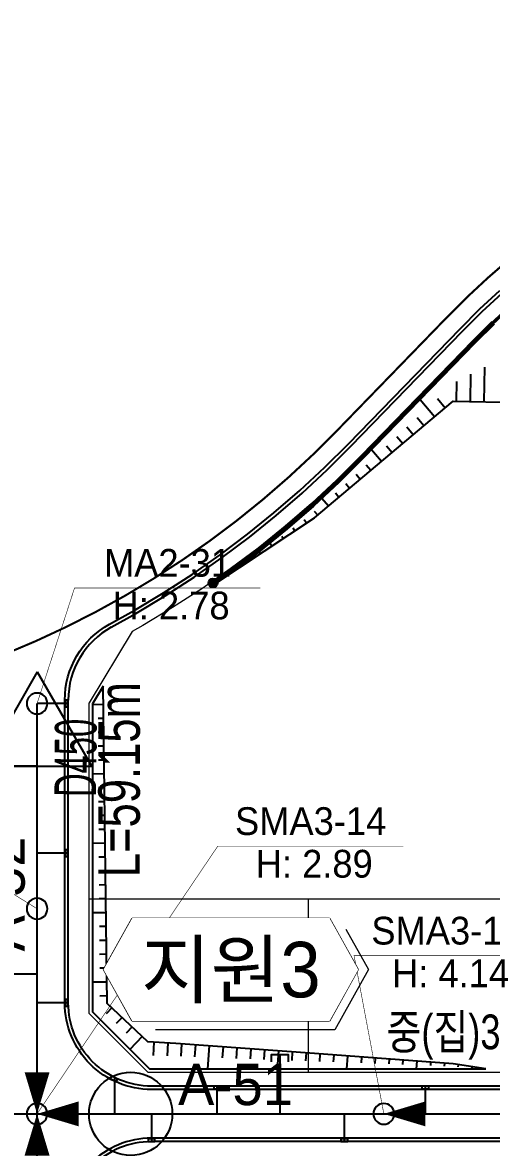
# Model space of a CAD drawing. Extents: x 230860 to 235519, y 342878 to 344985.
# Drawn here: x 232252.3 to 232319.9, y 344217 to 344379.1 of the extents above; entities that cross this region are included whole.
import ezdxf
from ezdxf.enums import TextEntityAlignment as Align

# ---------------------------------------------------------------- set-up
doc = ezdxf.new("R2010")
doc.units = 0
doc.set_wipeout_variables(frame=1)
doc.linetypes.add('PHANTOM2', pattern=[1.25, 0.625, -0.125, 0.125, -0.125, 0.125, -0.125])
for name, color, linetype in [('##L형측구', 8, 'Continuous'), ('##보도', 3, 'Continuous'), ('#00_구역계_금회 변경(210413)', 1, 'Continuous'), ('CE-SLOP-FILL', 9, 'Continuous'), ('MN info M1', 2, 'Continuous'), ('storm_2호 우수받이', 1, 'Continuous'), ('storm_arrow', 7, 'Continuous'), ('storm_MH', 2, 'Continuous'), ('storm_pipe dia_length', 7, 'Continuous'), ('storm_pipe text', 1, 'Continuous'), ('storm_U형측구', 130, 'Continuous'), ('storm_블록연결관', 1, 'Continuous'), ('도로시종점', 1, 'Continuous'), ('맨홀지시선', 7, 'Continuous')]:
    doc.layers.add(name, color=color, linetype=linetype)
for name, color, linetype, lineweight in [('00_도로_계획선', 7, 'Continuous', 0), ('0_도로명', 7, 'Continuous', 0), ('0_획지경계선', 8, 'Continuous', 5), ('storm_pipe', 160, 'Continuous', 30), ('블럭명', 7, 'Continuous', 0)]:
    doc.layers.add(name, color=color, linetype=linetype, lineweight=lineweight)
doc.styles.get("Standard").update_dxf_attribs({"font": 'Dotum.TTF'})
doc.styles.add('돋움체', font='DotumChe.TTF')
doc.styles.add('스타일1', font='H2HDRM.TTF')
doc.linetypes.add('XUC', pattern='A,0.4,-0.15,["U <",돋움체,S=0.1,R=0,X=-0.1,Y=-0.05],-0.05', length=0.6)

# ---------------------------------------------------------------- blocks, each defined once
blk = doc.blocks.new('1')
at = {"layer": 'storm_MH', "flags": 128}
blk.add_lwpolyline([(-0.75, 0, 1), (0.75, 0, 1)], format="xyb", close=True, dxfattribs=at)

msp = doc.modelspace()

# ---------------------------------------------------------------- hatches: boundary and pattern name
at = {"layer": 'storm_U형측구', "linetype": 'XUC', "ltscale": 22}
h = msp.add_hatch(color=256, dxfattribs=at)
edge = h.paths.add_edge_path()
edge.add_arc((232279.767, 344298.343), 0.644, 0, 360)

# ---------------------------------------------------------------- linework, layer by layer
at = {"layer": '##L형측구'}
msp.add_lwpolyline([(232343.501, 344225.345), (232270.911, 344225.345, -0.4142136), (232258.411, 344237.845), (232258.411, 344281.493, -0.2729095), (232264.862, 344292.432), (232268.416, 344294.397), (232272.637, 344296.927), (232276.767, 344299.602), (232280.803, 344302.419), (232284.738, 344305.374), (232288.568, 344308.463), (232292.289, 344311.684), (232295.895, 344315.033), (232299.315, 344318.437), (232315.398, 344335.009), (232318.251, 344337.849), (232321.131, 344340.523)], format="xyb", dxfattribs=at)
msp.add_lwpolyline([(232531.151, 344102.341, 0.4142136), (232559.651, 344130.841), (232559.651, 344135.975), (232561.401, 344151.229), (232561.401, 344205.845, 0.4142136), (232548.901, 344218.345), (232270.911, 344218.345, 0.4142136), (232258.411, 344205.845), (232258.411, 344117.841, 0.4142136), (232273.911, 344102.341)], format="xyb", close=True, dxfattribs=at)
at = {"layer": '##보도', "color": 8}
msp.add_lwpolyline([(232265.104, 344291.995), (232268.665, 344293.964), (232272.901, 344296.502), (232277.046, 344299.187), (232281.097, 344302.014), (232285.045, 344304.979), (232288.889, 344308.079), (232292.623, 344311.312), (232296.242, 344314.673), (232299.671, 344318.086), (232315.754, 344334.658), (232318.598, 344337.489), (232321.465, 344340.151)], dxfattribs=at)
for points in [[(232343.501, 344225.845), (232270.911, 344225.845, -0.4142136), (232258.911, 344237.845), (232258.911, 344281.493)], [(232560.901, 344151.258), (232560.901, 344205.845, 0.4142136), (232548.901, 344217.845), (232270.911, 344217.845, 0.4142136), (232258.911, 344205.845), (232258.911, 344117.841, 0.4142136), (232273.911, 344102.841), (232531.151, 344102.841)]]:
    msp.add_lwpolyline(points, format="xyb", dxfattribs=at)
msp.add_arc((232270.911, 344281.493), 12, 118.94066, 180, dxfattribs=at)
at = {"layer": '#00_구역계_금회 변경(210413)', "linetype": 'PHANTOM2', "ltscale": 20, "const_width": 0.3, "flags": 128}
msp.add_lwpolyline([(232023.898, 344289.364), (232030.531, 344289.026), (232043.601, 344288.138), (232080.14, 344285.346), (232097.92, 344284.293), (232117.754, 344282.993), (232125.614, 344282.399), (232137.55, 344281.631), (232157.734, 344280.228), (232177.728, 344278.951), (232198.023, 344277.905), (232218.42, 344278.857), (232233.264, 344282.106), (232245.282, 344286.376), (232249.795, 344288.107), (232254.246, 344289.994), (232258.628, 344292.034), (232262.937, 344294.225), (232267.168, 344296.565), (232271.314, 344299.05), (232275.372, 344301.678), (232279.336, 344304.445), (232283.201, 344307.347), (232286.964, 344310.383), (232290.618, 344313.547), (232294.161, 344316.836), (232297.587, 344320.246), (232313.67, 344336.818), (232316.517, 344339.652), (232319.461, 344342.385), (232322.497, 344345.015), (232325.623, 344347.537), (232328.835, 344349.95), (232332.128, 344352.249), (232335.499, 344354.434), (232338.943, 344356.5), (232342.458, 344358.445), (232346.037, 344360.267), (232349.678, 344361.964), (232353.376, 344363.533), (232357.125, 344364.974), (232360.922, 344366.284), (232364.763, 344367.461), (232368.642, 344368.504), (232372.554, 344369.412), (232376.496, 344370.184), (232380.463, 344370.818), (232384.449, 344371.315), (232452.997, 344378.651), (232454.948, 344378.828), (232456.904, 344378.941), (232458.862, 344378.99), (232460.821, 344378.975), (232462.779, 344378.896), (232464.733, 344378.753), (232466.681, 344378.546), (232468.621, 344378.276), (232470.552, 344377.943), (232479.652, 344375.902), (232481.041, 344375.59), (232483.596, 344374.968), (232486.45, 344374.273), (232495.009, 344372.461), (232499.081, 344371.599), (232538.644, 344362.748), (232557.298, 344357.07), (232563.106, 344355.345), (232564.403, 344354.983), (232565.712, 344354.665), (232567.03, 344354.392), (232568.357, 344354.162), (232569.691, 344353.978), (232571.031, 344353.839), (232572.374, 344353.745), (232573.72, 344353.696), (232575.067, 344353.693), (232576.413, 344353.734), (232577.757, 344353.822), (232579.097, 344353.954), (232580.432, 344354.131), (232598.835, 344356.893), (232598.835, 344356.893), (232615.69, 344360.429), (232622.221, 344361.986), (232625.865, 344362.855), (232625.865, 344362.855), (232628.057, 344363.164), (232630.257, 344363.409), (232632.463, 344363.589), (232634.674, 344363.704), (232636.887, 344363.755), (232727.023, 344364.533), (232729.387, 344364.517), (232731.749, 344364.427), (232751.97, 344362.95), (232759.941, 344362.231), (232763.82, 344361.752), (232765.63, 344361.529), (232770.755, 344360.805), (232775.792, 344360.018), (232783.656, 344358.526), (232791.466, 344356.778), (232799.216, 344354.778), (232806.896, 344352.526), (232814.499, 344350.026), (232822.017, 344347.28), (232829.441, 344344.291), (232836.764, 344341.061), (232843.979, 344337.596), (232889.108, 344314.57), (232889.481, 344309.391), (232881.341, 344266.254), (232877.499, 344246.611), (232874.945, 344232.517), (232874.271, 344218.268), (232875.134, 344209.776), (232882.429, 344185.035), (232895.612, 344149.82), (232922.066, 344102.477), (232926.514, 344094.161), (232980.514, 344014.161), (233008.876, 343976.936), (233012.741, 343966.88), (233016.145, 343887.735), (233019.822, 343868.381), (233044.8, 343774.592), (233048.514, 343693.67), (233049.441, 343688.235), (233067.194, 343632.173), (233067.437, 343629.126), (233063.809, 343533.354), (233064.439, 343522.175), (233066.65, 343513.19), (233069.773, 343505.386), (233076.074, 343497.513), (233086.501, 343489.662), (233097.943, 343482.445), (233107.682, 343477.119), (233111.504, 343458.117), (233108.754, 343456.627), (233108.754, 343456.627), (233101.78, 343447.36), (233096.55, 343445.52), (233091.07, 343439.83), (233084.14, 343428.36), (233080.25, 343421.92), (233079.96, 343405.11), (233076.11, 343391.99), (233061.15, 343374.45), (233058.66, 343365.76), (233054.631, 343358.506), (233052.7, 343355.03), (233049.51, 343341.3), (233049.77, 343339.48), (233030.245, 343335.193), (232974.33, 343277.97), (232971.95, 343277.48), (232966.13, 343276.28), (232965.81, 343276.07), (232937.137, 343257.61), (232818.11, 343134.97), (232811.86, 343128.78), (232723.615, 343039.09), (232720.48, 343029.84), (232714.93, 343028.2), (232708.85, 343027.68), (232702.89, 343025.34), (232684.48, 343022.24), (232675.86, 343014.96), (232656.64, 343016.47), (232650.39, 343016.96), (232638.289, 343018.529), (232634.217, 343019.058), (232632.486, 343019.083), (232506.755, 343150.979), (232371.045, 343280.518), (232230.117, 343412.802), (232224.857, 343417.715), (232195.632, 343445.009), (232179.037, 343460.762), (232168.555, 343473.181), (232153.897, 343495.289), (232142.471, 343517.128), (232140.188, 343522.455), (232136.055, 343538.551), (232135.467, 343554.863), (232135.387, 343561.34), (232135.248, 343572.67), (232136.365, 343598.107), (232151.049, 343812.635), (232150.562, 343932.138), (232150.55, 343933.659), (232150.434, 343938.657), (232150.199, 343943.652), (232149.845, 343948.639), (232149.373, 343953.617), (232148.782, 343958.582), (232148.073, 343963.531), (232147.246, 343968.462), (232146.302, 343973.373), (232145.242, 343978.259), (232144.066, 343983.118), (232142.774, 343987.949), (232141.367, 343992.747), (232139.847, 343997.51), (232138.214, 344002.236), (232136.469, 344006.921), (232134.612, 344011.564), (232132.646, 344016.161), (232130.571, 344020.71), (232128.388, 344025.208), (232126.099, 344029.654), (232123.704, 344034.043), (232121.206, 344038.374), (232118.605, 344042.644), (232115.903, 344046.851), (232091.852, 344083.341), (232067.899, 344083.341), (232034.824, 344133.522), (232018.39, 344158.455), (232018.044, 344158.981), (232015.314, 344163.17), (232012.618, 344167.381), (232009.957, 344171.614), (232007.331, 344175.868), (232004.739, 344180.144), (232002.183, 344184.442), (231999.662, 344188.759), (231997.177, 344193.098), (231994.727, 344197.457), (231992.313, 344201.835), (231989.935, 344206.234), (231988.663, 344208.633), (231980.325, 344221.579), (231979.44, 344223.353), (231977.24, 344227.856), (231975.075, 344232.377), (231972.948, 344236.916), (231970.858, 344241.471), (231968.806, 344246.044), (231966.791, 344250.634), (231964.813, 344255.24), (231962.874, 344259.861), (231960.973, 344264.499), (231959.109, 344269.152), (231957.284, 344273.821), (231955.497, 344278.503), (231955.072, 344279.647), (231953.749, 344283.201), (231952.039, 344287.912), (231951.662, 344288.978), (231952.635, 344288.989), (231960.846, 344288.871), (231961.863, 344288.878), (231968.729, 344288.926), (231974.518, 344289.119), (231985.163, 344289.397), (231990.881, 344289.479), (232002.63, 344289.477), (232002.63, 344289.477), (232010.957, 344289.395), (232021.545, 344289.37)], close=True, dxfattribs=at)
at = {"layer": '00_도로_계획선', "linetype": 'Continuous'}
for points in [[(232319.983, 344336.047), (232317.228, 344333.305), (232301.145, 344316.733), (232297.627, 344313.231), (232293.956, 344309.824), (232290.171, 344306.546), (232286.273, 344303.401), (232282.269, 344300.395), (232278.163, 344297.528), (232273.959, 344294.806), (232269.664, 344292.232), (232268.109, 344291.372)], [(232268.109, 344291.372), (232261.911, 344281.096)], [(232261.911, 344236.33), (232261.911, 344281.096)], [(232261.911, 344236.33), (232261.911, 344252.845)], [(232261.911, 344252.845), (232323.776, 344252.845)], [(232270.396, 344227.845), (232261.911, 344236.33)], [(232270.396, 344227.845), (232343.258, 344227.845)]]:
    msp.add_lwpolyline(points, dxfattribs=at)
at = {"layer": '0_획지경계선'}
msp.add_line((232293.536, 344227.845), (232293.536, 344252.845), dxfattribs=at)
at = {"layer": 'CE-SLOP-FILL', "color": 8}
for p, q in [((232318.892, 344324.459), (232318.992, 344329.457)), ((232314.893, 344324.54), (232314.95, 344327.42)), ((232316.892, 344324.5), (232316.972, 344328.452)), ((232311.718, 344322.285), (232309.635, 344324.763)), ((232313.249, 344323.572), (232312.142, 344324.889)), ((232310.187, 344320.998), (232309.211, 344322.159)), ((232308.656, 344319.711), (232307.746, 344320.794)), ((232307.125, 344318.424), (232306.28, 344319.43)), ((232304.064, 344315.85), (232302.635, 344317.55)), ((232305.595, 344317.137), (232304.815, 344318.065)), ((232302.533, 344314.563), (232301.882, 344315.338)), ((232299.471, 344311.989), (232298.928, 344312.635)), ((232301.002, 344313.276), (232300.405, 344313.986)), ((232297.94, 344310.702), (232297.436, 344311.302)), ((232296.409, 344309.415), (232295.463, 344310.54)), ((232294.879, 344308.128), (232294.433, 344308.658)), ((232291.585, 344305.864), (232291.323, 344306.26)), ((232293.253, 344306.968), (232292.919, 344307.472)), ((232289.917, 344304.76), (232289.715, 344305.066)), ((232286.581, 344302.553), (232286.481, 344302.705)), ((232288.249, 344303.657), (232287.949, 344304.111)), ((232284.913, 344301.449), (232284.846, 344301.551)), ((232283.245, 344300.346), (232283.211, 344300.398)), ((232281.578, 344299.242), (232281.564, 344299.262)), ((232263.947, 344282.839), (232263.745, 344282.837)), ((232263.973, 344280.839), (232262.411, 344280.819)), ((232264, 344278.84), (232263.205, 344278.829)), ((232264.026, 344276.84), (232263.219, 344276.829)), ((232264.052, 344274.84), (232263.232, 344274.829)), ((232264.078, 344272.84), (232263.245, 344272.829)), ((232264.105, 344270.84), (232262.411, 344270.818)), ((232264.131, 344268.84), (232263.271, 344268.829)), ((232264.157, 344266.841), (232263.284, 344266.829)), ((232264.184, 344264.841), (232263.297, 344264.829)), ((232264.21, 344262.841), (232263.31, 344262.829)), ((232264.236, 344260.841), (232262.411, 344260.817)), ((232264.262, 344258.841), (232263.337, 344258.829)), ((232264.289, 344256.841), (232263.35, 344256.829)), ((232264.315, 344254.842), (232263.363, 344254.829)), ((232264.341, 344252.842), (232263.376, 344252.829)), ((232264.367, 344250.842), (232262.411, 344250.816)), ((232264.394, 344248.842), (232263.402, 344248.829)), ((232264.42, 344246.842), (232263.416, 344246.829)), ((232264.446, 344244.843), (232263.429, 344244.829)), ((232264.472, 344242.843), (232263.442, 344242.829)), ((232264.499, 344240.843), (232262.411, 344240.815)), ((232264.525, 344238.843), (232263.468, 344238.829)), ((232265.204, 344237.13), (232264.383, 344236.259)), ((232266.66, 344235.758), (232265.818, 344234.865)), ((232268.115, 344234.386), (232267.253, 344233.472)), ((232269.57, 344233.015), (232267.806, 344231.143)), ((232271.26, 344232.186), (232271.147, 344230.265)), ((232273.256, 344232.069), (232273.147, 344230.207)), ((232275.252, 344231.939), (232275.12, 344230.142)), ((232277.247, 344231.793), (232277.12, 344230.069)), ((232279.241, 344231.646), (232278.999, 344228.345)), ((232281.236, 344231.499), (232281.12, 344229.922)), ((232283.231, 344231.353), (232283.12, 344229.849)), ((232285.225, 344231.206), (232285.12, 344229.775)), ((232287.22, 344231.059), (232287.12, 344229.702)), ((232289.214, 344230.913), (232289.026, 344228.345)), ((232291.209, 344230.766), (232291.12, 344229.555)), ((232293.204, 344230.619), (232293.12, 344229.482)), ((232295.198, 344230.472), (232295.119, 344229.408)), ((232297.193, 344230.323), (232297.119, 344229.334)), ((232299.187, 344230.174), (232299.05, 344228.345)), ((232301.181, 344230.025), (232301.119, 344229.185)), ((232303.176, 344229.876), (232303.119, 344229.111)), ((232305.17, 344229.727), (232305.119, 344229.036)), ((232307.165, 344229.578), (232307.119, 344228.962)), ((232309.159, 344229.43), (232309.078, 344228.345)), ((232311.154, 344229.281), (232311.119, 344228.813)), ((232313.148, 344229.132), (232313.119, 344228.738)), ((232315.137, 344228.93), (232315.094, 344228.637)), ((232317.115, 344228.637), (232317.094, 344228.491))]:
    msp.add_line(p, q, dxfattribs=at)
for points in [[(232320.329, 344335.686), (232317.584, 344332.954), (232301.501, 344316.381), (232297.973, 344312.87), (232294.29, 344309.451), (232290.492, 344306.163), (232286.58, 344303.006), (232282.562, 344299.99), (232279.91, 344298.138)], [(232279.91, 344298.138), (232294.411, 344307.735), (232314.411, 344324.549), (232323.776, 344324.361)], [(232263.939, 344283.489), (232262.411, 344280.957), (232262.411, 344236.537), (232270.604, 344228.345), (232319.094, 344228.345)], [(232319.094, 344228.345), (232314.411, 344229.037), (232294.411, 344230.531), (232274.411, 344232.001), (232270.396, 344232.236), (232264.539, 344237.757), (232263.939, 344283.489)]]:
    msp.add_lwpolyline(points, dxfattribs=at)
at = {"layer": 'storm_2호 우수받이'}
for p, q in [((232258.911, 344280.993), (232254.411, 344280.993)), ((232249.333, 344272.025), (232254.411, 344272.025)), ((232258.911, 344259.419), (232254.411, 344259.419)), ((232249.911, 344242.025), (232254.411, 344242.025)), ((232258.911, 344237.845), (232254.411, 344237.845)), ((232265.401, 344227.184), (232265.401, 344227.185)), ((232265.584, 344227.089), (232265.584, 344221.845)), ((232265.584, 344227.089), (232265.584, 344221.845)), ((232280.401, 344221.845), (232280.401, 344225.845)), ((232310.401, 344221.845), (232310.401, 344225.845)), ((232270.911, 344221.845), (232270.911, 344217.845)), ((232298.71, 344221.845), (232298.71, 344217.845))]:
    msp.add_line(p, q, dxfattribs=at)
for points in [[(232258.511, 344281.493), (232258.511, 344280.493), (232258.911, 344280.493), (232258.911, 344281.493)], [(232258.511, 344259.919), (232258.511, 344258.919), (232258.911, 344258.919), (232258.911, 344259.919)], [(232258.511, 344238.345), (232258.511, 344237.345), (232258.911, 344237.345), (232258.911, 344238.345)], [(232264.957, 344226.963), (232265.845, 344226.505), (232266.029, 344226.86), (232265.14, 344227.318)], [(232279.901, 344225.445), (232280.901, 344225.445), (232280.901, 344225.845), (232279.901, 344225.845)], [(232309.901, 344225.445), (232310.901, 344225.445), (232310.901, 344225.845), (232309.901, 344225.845)], [(232270.411, 344217.845), (232271.411, 344217.845), (232271.411, 344218.245), (232270.411, 344218.245)], [(232298.21, 344217.845), (232299.21, 344217.845), (232299.21, 344218.245), (232298.21, 344218.245)]]:
    msp.add_lwpolyline(points, close=True, dxfattribs=at)
at = {"layer": 'storm_arrow'}
for points in [[(232254.411, 344221.845, 0, 3.6, 0), (232254.411, 344227.845, 0, 2.977, 0)], [(232254.411, 344221.845, 0, 3.6, 0), (232260.411, 344221.845, 0, 2.977, 0)], [(232254.411, 344221.845, 0, 3.6, 0), (232254.411, 344215.845, 0, 2.977, 0)], [(232304.411, 344221.845, 0, 3.6, 0), (232310.411, 344221.845, 0, 2.977, 0)]]:
    msp.add_lwpolyline(points, format="xyseb", dxfattribs=at)
at = {"layer": 'storm_pipe', "const_width": 0.3, "flags": 128}
for points in [[(232254.411, 344221.845), (232254.411, 344280.993)], [(232196.43, 344221.845), (232254.411, 344221.845)], [(232254.411, 344221.845), (232304.411, 344221.845)], [(232254.411, 344167.341), (232254.411, 344221.845)], [(232304.411, 344221.845), (232352.501, 344221.845)]]:
    msp.add_lwpolyline(points, dxfattribs=at)
at = {"layer": 'storm_U형측구', "linetype": 'XUC', "ltscale": 22, "const_width": 0.5, "flags": 128}
msp.add_lwpolyline([(232451.901, 344373.254), (232385.053, 344366.1), (232381.202, 344365.62), (232377.415, 344365.014), (232373.652, 344364.277), (232369.917, 344363.41), (232366.214, 344362.415), (232362.548, 344361.291), (232358.923, 344360.041), (232355.344, 344358.665), (232351.813, 344357.167), (232348.338, 344355.547), (232344.921, 344353.807), (232341.565, 344351.951), (232338.278, 344349.979), (232335.059, 344347.893), (232331.915, 344345.698), (232328.849, 344343.394), (232325.865, 344340.987), (232322.967, 344338.476), (232320.156, 344335.867), (232317.406, 344333.129), (232301.323, 344316.557), (232297.8, 344313.051), (232294.123, 344309.638), (232290.332, 344306.354), (232286.426, 344303.204), (232282.416, 344300.192), (232279.767, 344298.343)], dxfattribs=at)
at = {"layer": 'storm_U형측구', "linetype": 'XUC', "ltscale": 22}
msp.add_circle((232279.767, 344298.343), 0.644, dxfattribs=at)
at = {"layer": 'storm_블록연결관'}
msp.add_line((232289.396, 344230.345), (232289.396, 344221.845), dxfattribs=at)
at = {"layer": 'storm_블록연결관', "color": 1}
msp.add_lwpolyline([(232290.646, 344229.345), (232290.646, 344230.345), (232288.146, 344230.345), (232288.146, 344229.345)], dxfattribs=at)
at = {"layer": '도로시종점'}
for p, q in [((232254.411, 344285.536), (232246.536, 344271.895)), ((232254.411, 344285.536), (232262.286, 344271.895)), ((232262.286, 344271.895), (232246.536, 344271.895))]:
    msp.add_line(p, q, dxfattribs=at)
msp.add_circle((232267.911, 344221.845), 6, dxfattribs=at)
at = {"layer": '맨홀지시선', "color": 30, "const_width": 0.08}
for points in [[(232254.411, 344280.993), (232259.816, 344297.646), (232286.582, 344297.646)], [(232254.411, 344251.419), (232239.309, 344260.726), (232209.426, 344260.726)], [(232254.411, 344221.845), (232280.46, 344260.424), (232307.225, 344260.424)]]:
    msp.add_lwpolyline(points, dxfattribs=at)
at = {"layer": '맨홀지시선', "color": 30, "const_width": 0.08, "elevation": 1.538}
msp.add_lwpolyline([(232304.411, 344221.845), (232300.118, 344244.635), (232326.883, 344244.635)], dxfattribs=at)
at = {"layer": '블럭명', "elevation": -0.486}
msp.add_lwpolyline([(232296.575, 344235.221), (232268.137, 344235.221), (232263.993, 344242.637), (232268.137, 344250.053), (232296.575, 344250.053), (232300.72, 344242.637), (232296.575, 344235.221)], close=True, dxfattribs=at)
msp.add_lwpolyline([(232298.947, 344248.444), (232302.193, 344242.637), (232297.33, 344233.935), (232271.476, 344233.935)], dxfattribs=at)

# ---------------------------------------------------------------- block references
at = {"layer": 'storm_MH', "xscale": 2, "yscale": 2, "zscale": 2, "rotation": 269.999999999722}
for p in [(232254.411, 344280.993), (232254.411, 344280.993), (232254.411, 344280.993), (232254.411, 344280.993), (232254.411, 344251.419), (232254.411, 344221.845), (232254.411, 344221.845), (232254.411, 344221.845), (232254.411, 344221.845)]:
    msp.add_blockref('1', p, dxfattribs=at)
at = {"layer": 'storm_MH', "xscale": 2, "yscale": 2, "zscale": 2}
msp.add_blockref('1', (232304.411, 344221.845), dxfattribs=at)
msp.add_blockref('1', (232304.411, 344221.845), dxfattribs=at)
msp.add_blockref('1', (232304.411, 344221.845), dxfattribs=at)
msp.add_blockref('1', (232304.411, 344221.845), dxfattribs=at)

# ---------------------------------------------------------------- texts
at = {"layer": '0_도로명', "color": 1, "width": 0.8}
msp.add_text('중(집)3-352', height=5, dxfattribs=at).set_placement((232304.8, 344231.162, 1.736))
at = {"layer": 'MN info M1', "color": 30, "style": '스타일1'}
for s, p in [('MA2-31', (232273.217, 344298.063)), ('H: 2.78', (232273.733, 344291.917)), ('SMA3-14', (232293.855, 344260.841)), ('H: 2.89', (232294.376, 344254.695)), ('SMA3-13', (232313.513, 344245.052, 1.538)), ('H: 4.14', (232314.035, 344238.907, 1.538))]:
    msp.add_text(s, height=4, dxfattribs=at).set_placement(p, align=Align.BOTTOM_CENTER)
at = {"layer": 'storm_pipe dia_length'}
for s, rotation, width, p in [('L=59.15m', 89.96231, 0.8, (232269.234, 344270.012)), ('D450', 89.49513, 0.6, (232262.949, 344273.125))]:
    msp.add_text(s, height=6, rotation=rotation, dxfattribs=dict(at, width=width)).set_placement(p, align=Align.CENTER)
at = {"layer": 'storm_pipe text', "color": 2}
msp.add_text('A-52', height=6, rotation=90, dxfattribs=at).set_placement((232252.631, 344253.539), align=Align.CENTER)
msp.add_text('A-51', height=6, dxfattribs=at).set_placement((232283.031, 344223.105), align=Align.CENTER)

# ---------------------------------------------------------------- next in the draw order: wipeouts: each hides what was drawn before it
msp.add_wipeout([(232296.575, 344235.221), (232268.137, 344235.221), (232263.993, 344242.637), (232268.137, 344250.053), (232296.575, 344250.053), (232300.72, 344242.637)]).translate(0, 0, -0.486)

# ---------------------------------------------------------------- next in the draw order: texts
at = {"layer": '블럭명'}
msp.add_text('지원3', height=8, dxfattribs=at).set_placement((232282.356, 344242.637, -0.486), align=Align.MIDDLE_CENTER)

doc.saveas('drawing.dxf')
